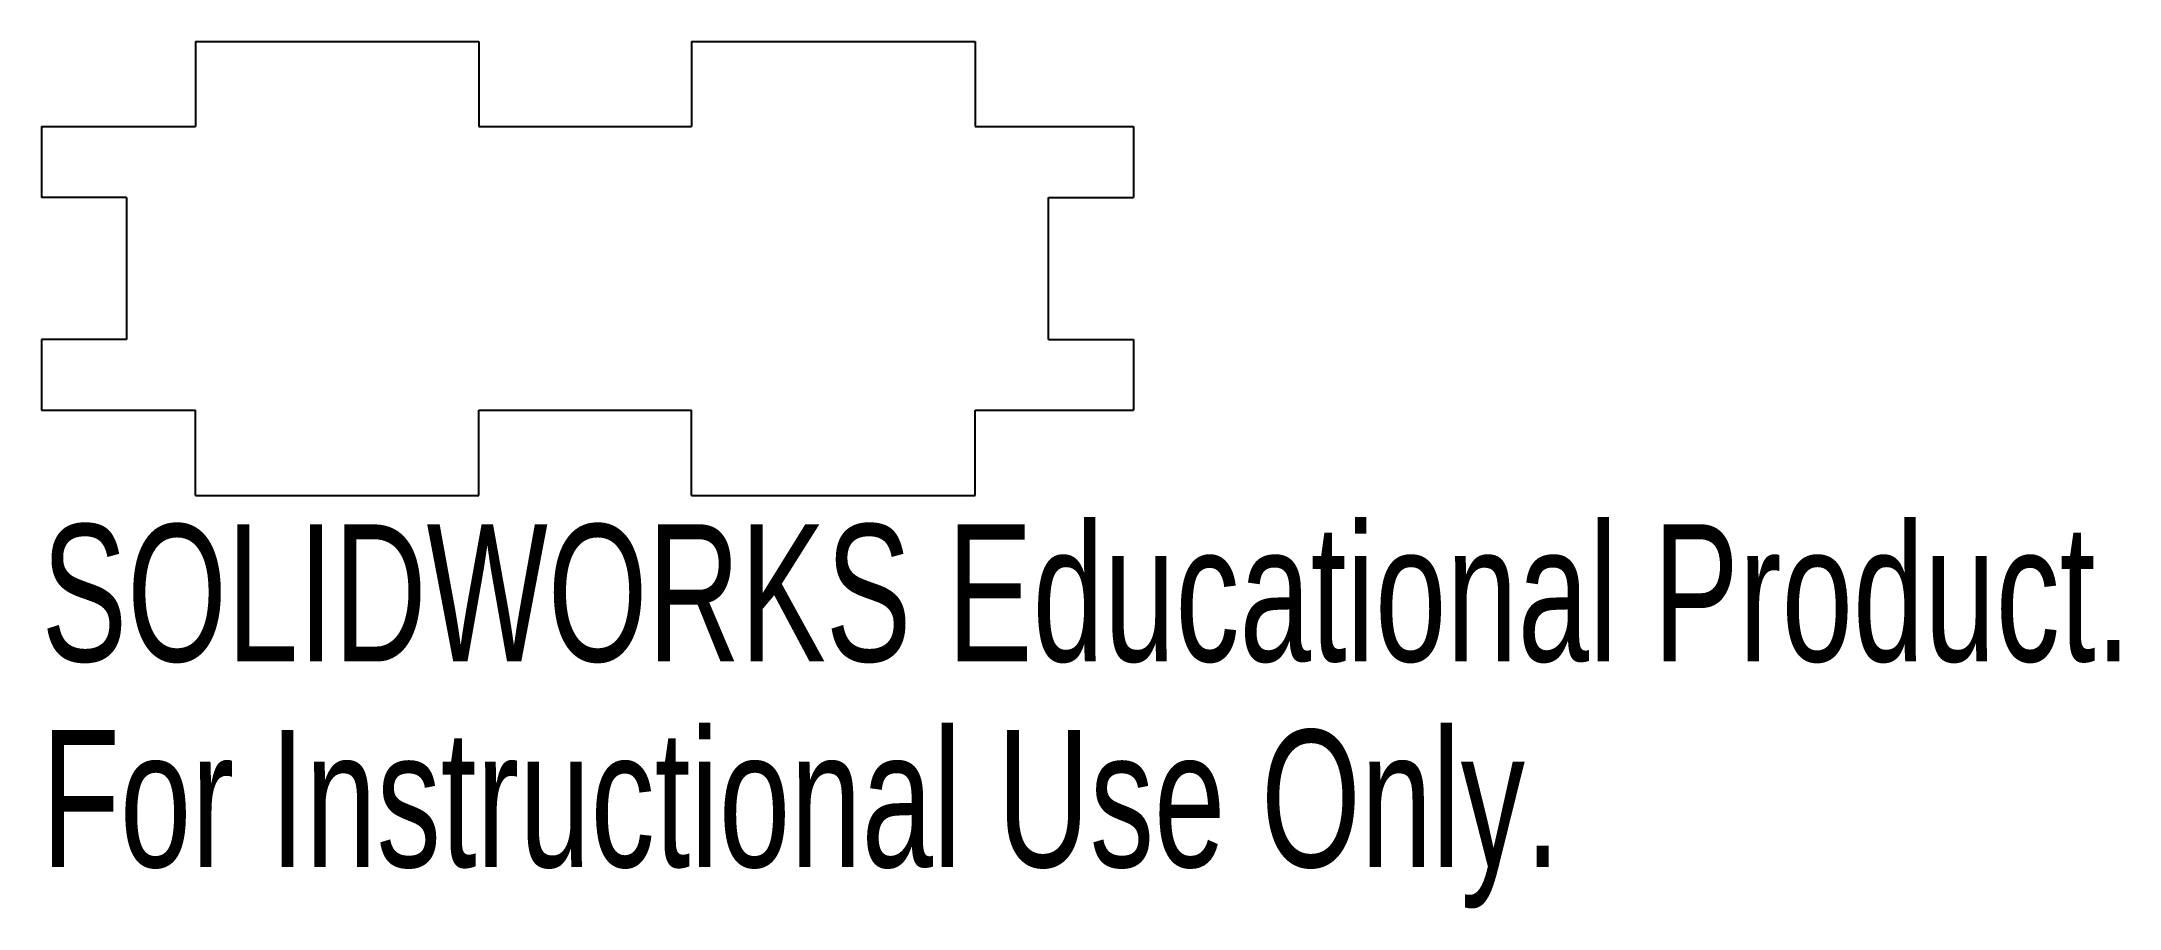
# Model space of a CAD drawing. Header units: millimetres. Extents: x -19.2 to 54, y 8.3 to 38.8.
import ezdxf

# ---------------------------------------------------------------- set-up
doc = ezdxf.new("R2010")
doc.units = ezdxf.units.MM
doc.styles.add('SLDTEXTSTYLE0', font='TXT', dxfattribs={"width": 0.7})

msp = doc.modelspace()

# ---------------------------------------------------------------- linework, layer by layer
at = {"color": 7, "linetype": 'Continuous', "lineweight": 25}
for p, q in [((-13.827, 38.84), (-3.827, 38.84)), ((-13.827, 38.84), (-13.827, 35.84)), ((-3.827, 38.84), (-3.827, 35.84)), ((3.673, 38.84), (13.673, 38.84)), ((3.673, 38.84), (3.673, 35.84)), ((13.673, 38.84), (13.673, 35.84)), ((-19.25, 35.84), (-13.827, 35.84)), ((-19.25, 35.84), (-19.25, 33.34)), ((-3.827, 35.84), (3.673, 35.84)), ((13.673, 35.84), (19.25, 35.84)), ((19.25, 35.84), (19.25, 33.34)), ((-16.25, 33.34), (-19.25, 33.34)), ((-16.25, 33.34), (-16.25, 28.34)), ((16.25, 28.34), (16.25, 33.34)), ((16.25, 33.34), (19.25, 33.34)), ((-16.25, 28.34), (-19.25, 28.34)), ((-19.25, 28.34), (-19.25, 25.84)), ((16.25, 28.34), (19.25, 28.34)), ((19.25, 28.34), (19.25, 25.84)), ((-19.25, 25.84), (-13.827, 25.84)), ((-13.827, 22.84), (-13.827, 25.84)), ((-3.827, 22.84), (-3.827, 25.84)), ((-3.827, 25.84), (3.673, 25.84)), ((3.673, 22.84), (3.673, 25.84)), ((13.673, 22.84), (13.673, 25.84)), ((13.673, 25.84), (19.25, 25.84)), ((-13.827, 22.84), (-3.827, 22.84)), ((3.673, 22.84), (13.673, 22.84))]:
    msp.add_line(p, q, dxfattribs=at)

# ---------------------------------------------------------------- texts
at = {"color": 7, "linetype": 'Continuous', "char_height": 4.83362, "attachment_point": 1, "style": 'SLDTEXTSTYLE0'}
for s, insert in [('SOLIDWORKS Educational Product.', (-19.25, 21.82)), ('For Instructional Use Only.', (-19.25, 14.57))]:
    msp.add_mtext(s, dxfattribs=dict(at, insert=insert))

doc.saveas('drawing.dxf')
